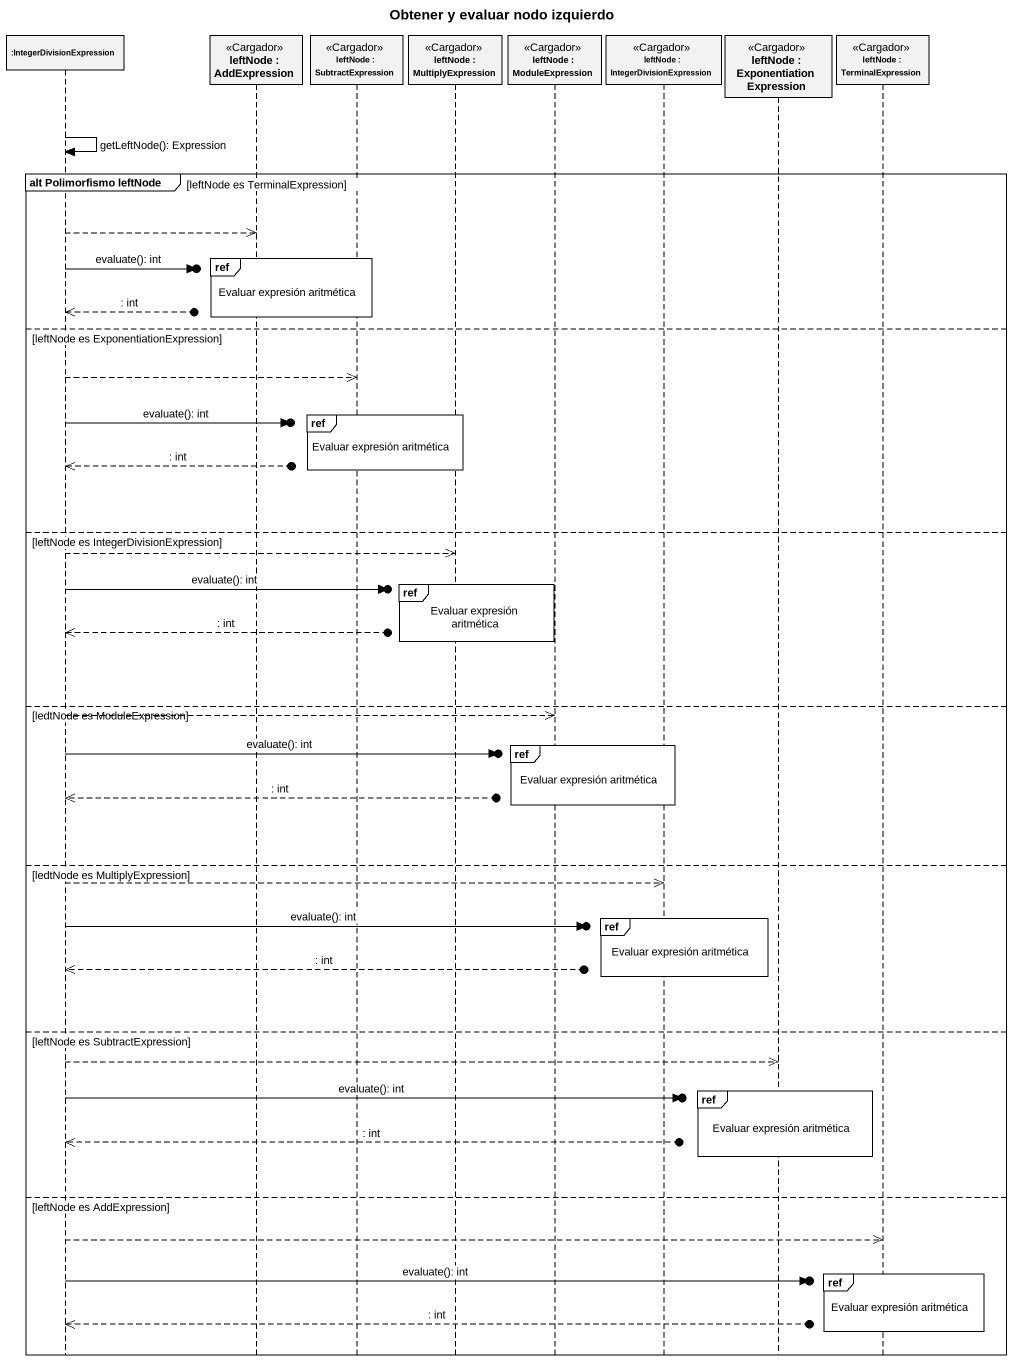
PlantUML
@startuml
title Obtener y evaluar nodo izquierdo
hide footbox
participant ":IntegerDivisionExpression" as IntegerDivisionExpression
participant "leftNode : AddExpression" as leftNode <<Cargador>>
participant "leftNode : SubtractExpression" as leftNode_2 <<Cargador>>
participant "leftNode : MultiplyExpression" as leftNode_3 <<Cargador>>
participant "leftNode : ModuleExpression" as leftNode_4 <<Cargador>>
participant "leftNode : IntegerDivisionExpression" as leftNode_5 <<Cargador>>
participant "leftNode : ExponentiationExpression" as leftNode_6 <<Cargador>>
participant "leftNode : TerminalExpression" as leftNode_7 <<Cargador>>

IntegerDivisionExpression -> IntegerDivisionExpression : getLeftNode(): Expression
group alt Polimorfismo leftNode [leftNode es TerminalExpression]
  IntegerDivisionExpression -->> leftNode
  ref over leftNode, leftNode_2 : Evaluar expresión aritmética
  IntegerDivisionExpression ->o] : evaluate(): int
  IntegerDivisionExpression <<--o] : : int
else leftNode es ExponentiationExpression
  IntegerDivisionExpression -->> leftNode_2
  ref over leftNode_2, leftNode_3 : Evaluar expresión aritmética
  IntegerDivisionExpression ->o] : evaluate(): int
  IntegerDivisionExpression <<--o] : : int
else leftNode es IntegerDivisionExpression
  IntegerDivisionExpression -->> leftNode_3
  ref over leftNode_3 : Evaluar expresión aritmética
  IntegerDivisionExpression ->o] : evaluate(): int
  IntegerDivisionExpression <<--o] : : int
else ledtNode es ModuleExpression
  IntegerDivisionExpression -->> leftNode_4
  ref over leftNode_4, leftNode_5 : Evaluar expresión aritmética
  IntegerDivisionExpression ->o] : evaluate(): int
  IntegerDivisionExpression <<--o] : : int
else ledtNode es MultiplyExpression
  IntegerDivisionExpression -->> leftNode_5
  ref over leftNode_5 : Evaluar expresión aritmética
  IntegerDivisionExpression ->o] : evaluate(): int
  IntegerDivisionExpression <<--o] : : int
else leftNode es SubtractExpression
  IntegerDivisionExpression -->> leftNode_6
  ref over leftNode_6 : Evaluar expresión aritmética
  IntegerDivisionExpression ->o] : evaluate(): int
  IntegerDivisionExpression <<--o] : : int
else leftNode es AddExpression
  IntegerDivisionExpression -->> leftNode_7
  ref over leftNode_7 : Evaluar expresión aritmética
  IntegerDivisionExpression ->o] : evaluate(): int
  IntegerDivisionExpression <<--o] : : int
end
@enduml
